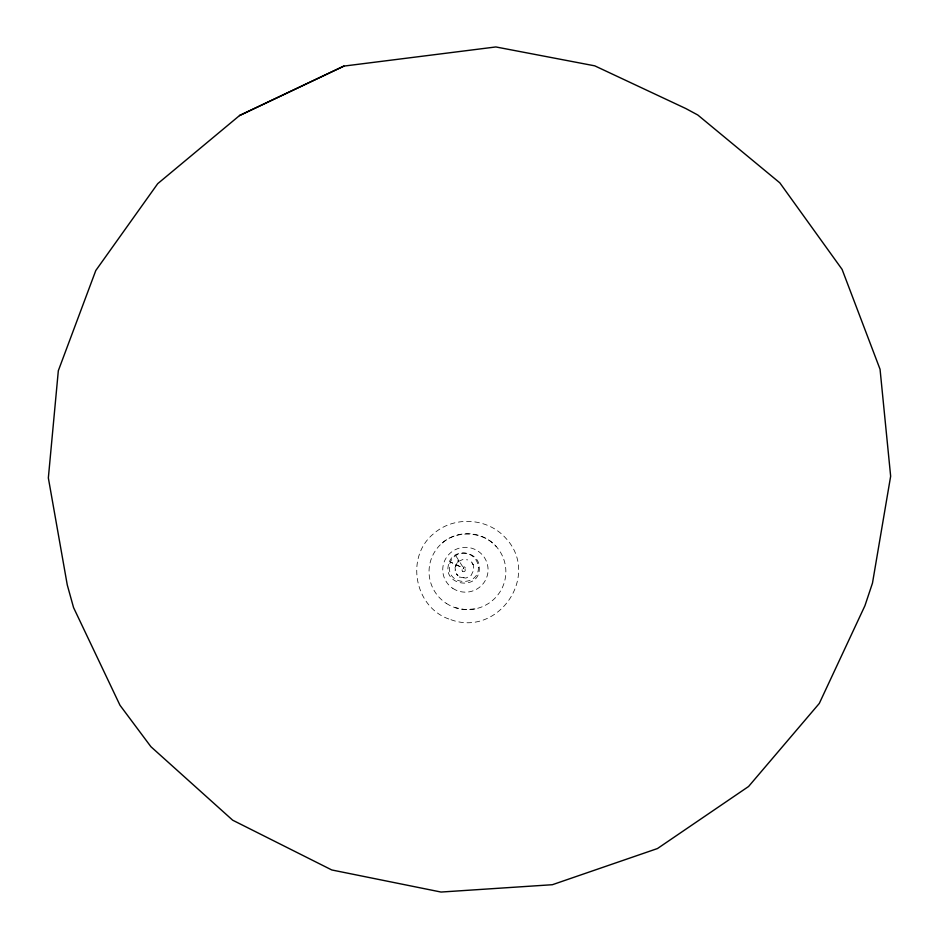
<?xml version="1.0" encoding="UTF-8"?>
<svg xmlns="http://www.w3.org/2000/svg" width="939" height="939" viewBox="0 0 939 939"><rect width="100%" height="100%" fill="white"/><g stroke="black" fill="none" stroke-linecap="round" stroke-linejoin="round"><path stroke-width="0.7" stroke-dasharray="4.7 3.52" d="M457.974 562.003L458.091 560.184L458.69 561.311L456.859 563.142L455.039 567.626L455.697 572.086L455.039 569.938M456.859 563.142L456.507 565.9L455.638 565.313L455.697 567.872L455.039 567.626M448.596 564.351C442.316 586.1 479.852 590.866 479.313 568.271C480.075 550.724 452.234 546.768 448.596 564.351L448.783 563.881M473.021 564.703L473.268 564.163L473.866 569.738L471.073 575.525L465.908 578.107L459.558 577.039L465.908 578.107M442.199 543.024C456.953 529.725 483.479 531.486 496.297 546.592M455.767 555.688L463.76 568.412C467.845 568.917 462.387 564.468 463.76 568.412L450.556 562.097L463.561 568.224M458.69 561.311L462.962 559.456L467.657 559.879M474.946 608.93L464.899 609.564L455.051 607.615M450.908 619.681C498.269 637.276 540.735 575.63 505.886 538.293L505.745 538.164C487.787 517.823 454.417 515.652 433.935 533.434L433.806 533.552C404.404 557.25 414.85 608.859 450.908 619.681L450.978 619.693M457.152 574.856L456.401 573.764L457.234 574.973M478.338 567.391C479.313 586.089 448.502 586.147 449.347 567.332A14.355 14.202 0.8 0 1 463.666 553.118C471.378 553.048 478.221 559.667 478.338 567.391M471.495 561.898L472.916 564.398L471.495 561.898M457.95 575.642L457.27 575.008L457.95 575.642M452.833 588.389A22.665 22.419 1.1 0 0 488.022 571.194A22.665 22.419 1.1 0 0 455.356 549.644A22.665 22.419 1.1 0 0 452.833 588.389M446.189 603.296A38.417 37.994 1.5 0 0 505.792 574.093A38.417 37.994 1.5 0 0 450.38 537.624A38.417 37.994 1.5 0 0 446.189 603.296M462.528 571.276A1.608 1.585 0.8 0 0 465.204 570.56A1.608 1.585 0.8 0 0 463.244 568.623A1.608 1.585 0.8 0 0 462.528 571.276"/><path stroke-width="1.41" d="M239.574 115.52L157.717 183.668L95.801 270.502L58.324 370.729L48.347 477.939L67.268 584.938L73.559 607.58L119.981 705.248L150.921 746.716L232.672 820.193L331.772 869.96L441.048 892.05L552.378 884.714L657.453 848.551L748.571 786.495L819.289 703.44L864.925 605.725L872.484 583.096L890.653 476.237L880.054 369.285L842.083 269.376L779.84 182.859L697.783 114.992L685.822 108.548L594.751 65.836L495.862 46.95L343.897 66.094L239.574 115.52L343.897 66.094"/></g></svg>
